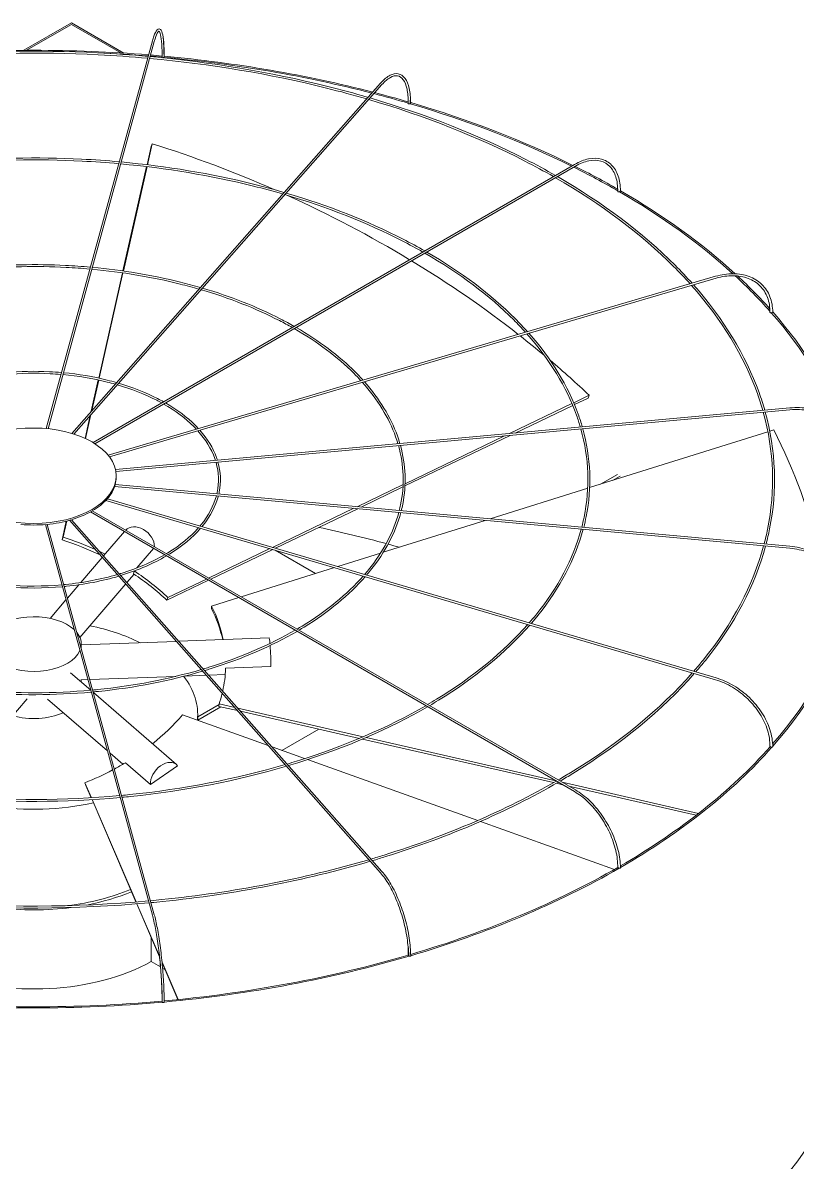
# Model space of a CAD drawing. Header units: millimetres. Extents: x -312439 to 477422, y -331570 to 212570.
# Drawn here: x 371560 to 372540, y 103041 to 104482 of the extents above; entities that cross this region are included whole.
import ezdxf

# ---------------------------------------------------------------- set-up
doc = ezdxf.new("R2010")
doc.units = ezdxf.units.MM

msp = doc.modelspace()

# ---------------------------------------------------------------- linework, layer by layer
at = {"color": 3, "linetype": 'Continuous', "lineweight": 0, "extrusion": (-1.11022e-16, 0.816497, 0.57735)}
for p, q in [((371561.644, 104446.88), (371621.947, 104481.696)), ((371621.947, 104479.696), (371565.146, 104446.902)), ((371621.947, 104481.696), (371688.354, 104443.356)), ((371684.474, 104443.596), (371621.947, 104479.696)), ((371590.084, 103968.582), (371724.552, 104458.75)), ((371592.559, 103968.344), (371726.914, 104458.102)), ((372013.073, 104405.161), (371622.395, 103962.48)), ((371624.96, 103961.683), (372014.909, 104403.541)), ((371717.668, 104302.252), (371722.897, 104325.336)), ((371724.227, 104328.768), (371718.206, 104302.187)), ((371722.897, 104325.336), (371724.227, 104328.768)), ((372258.586, 104302.555), (371649.394, 103950.838)), ((371651.759, 103949.375), (372259.81, 104300.434)), ((371687.238, 104167.907), (371717.124, 104299.85)), ((371717.662, 104299.786), (371687.774, 104167.83)), ((371656.545, 104032.4), (371686.695, 104165.51)), ((371687.231, 104165.434), (371657.072, 104032.286)), ((371668.436, 103935.005), (372437.006, 104161.099)), ((371670.071, 103932.933), (372437.697, 104158.749)), ((371647.03, 103990.394), (371656.004, 104030.011)), ((371656.531, 104029.897), (371647.774, 103991.237)), ((372176.354, 103962.297), (372255.318, 104000.194)), ((372256.294, 103997.869), (372183.545, 103962.954)), ((372257.528, 104001.255), (372277.135, 104010.665)), ((372275.804, 104007.233), (372258.505, 103998.931)), ((372275.804, 104007.233), (372277.135, 104010.665)), ((371639.274, 103956.151), (371645.902, 103985.414)), ((371646.646, 103986.257), (371639.775, 103955.919)), ((371677.812, 103916.708), (372530.9, 103994.718)), ((371678.269, 103914.291), (372531.123, 103992.278)), ((372177.213, 103959.916), (372044.055, 103896.008)), ((372044.173, 103898.858), (372170.023, 103959.258)), ((372503.241, 103964.545), (372277.714, 103893.894)), ((372510.684, 103966.877), (372505.592, 103965.282)), ((371677.466, 103897.788), (372531.123, 103819.727)), ((371678.679, 103906.955), (371678.679, 103908.955)), ((371983.614, 103869.793), (372041.678, 103897.661)), ((372312.745, 103910.509), (372291.386, 103898.177)), ((372306.533, 103902.922), (372316.209, 103908.509)), ((371676.743, 103895.395), (372530.9, 103817.288)), ((372041.535, 103894.799), (371988.502, 103869.346)), ((372275.227, 103893.115), (372151.713, 103854.422)), ((372437.006, 103650.907), (371665.678, 103877.812)), ((371667.516, 103879.824), (372437.697, 103653.257)), ((371876.45, 103818.361), (371979.309, 103867.727)), ((371622.253, 103853.388), (372014.909, 103408.465)), ((371645.996, 103863.129), (372258.586, 103509.451)), ((372259.81, 103511.572), (371648.473, 103864.528)), ((371984.197, 103867.28), (371880.058, 103817.3)), ((371589.037, 103847.239), (371724.552, 103353.255)), ((371591.516, 103847.462), (371726.914, 103353.903)), ((371610.201, 103827.795), (371615.584, 103851.563)), ((371616.171, 103851.71), (371611.531, 103831.227)), ((371619.65, 103852.636), (372013.073, 103406.844)), ((372145.635, 103852.518), (372016.653, 103812.111)), ((371610.201, 103827.795), (371611.531, 103831.227)), ((371689.092, 103838.248), (371662.746, 103807.506)), ((371725.885, 103817.005), (371704.76, 103792.357)), ((371795.624, 103779.57), (371873.151, 103816.778)), ((371876.76, 103815.717), (371798.266, 103778.045)), ((371931.012, 103785.283), (371879.899, 103814.793)), ((372013.048, 103810.982), (371959.044, 103794.064)), ((371661.136, 103805.628), (371633.932, 103773.886)), ((371701.226, 103784.46), (371692.288, 103774.031)), ((371954.84, 103792.747), (371836.832, 103755.779)), ((371631.5, 103771.049), (371617.091, 103754.236)), ((371690.678, 103772.153), (371632.711, 103704.517)), ((371795.591, 103776.761), (371742.878, 103751.462)), ((371744.209, 103754.894), (371792.949, 103778.286)), ((371742.878, 103751.462), (371744.209, 103754.894)), ((371833.656, 103754.784), (371799.313, 103744.025)), ((371615.167, 103751.991), (371595.11, 103728.589)), ((371799.218, 103741.068), (371799.313, 103744.025)), ((371754.789, 103699.509), (371634.515, 103695.051)), ((371634.515, 103696.095), (371634.515, 103690.72)), ((371872.154, 103703.859), (371757.952, 103699.626)), ((371817.156, 103665.432), (371874.385, 103667.553)), ((371646.418, 103637.743), (371620.875, 103659.878)), ((371753.969, 103655.233), (371645.355, 103651.207)), ((371792.6, 103656.665), (371765.873, 103655.674)), ((371816.679, 103657.557), (371795.763, 103656.782)), ((371642.84, 103651.114), (371633.834, 103650.78)), ((371634.515, 103650.805), (371634.515, 103648.058)), ((371501.333, 103551.225), (371566.175, 103626.882)), ((371667.592, 103560.886), (371591.919, 103626.463)), ((371754.862, 103543.768), (371649.869, 103634.753)), ((371808.772, 103619.54), (371781.793, 103603.964)), ((371781.793, 103599.964), (371810.998, 103616.825)), ((371808.701, 103617.348), (371808.796, 103620.305)), ((371831.981, 103612.042), (371808.701, 103617.348)), ((371808.796, 103620.305), (371828.69, 103615.77)), ((371832.78, 103614.838), (371990.948, 103578.783)), ((371986.37, 103576.848), (371836.07, 103611.11)), ((371871.108, 103567.707), (371762.402, 103606.533)), ((371781.793, 103599.607), (371781.793, 103606.857)), ((371935.174, 103588.518), (371888.418, 103561.524)), ((371917.13, 103551.269), (371875.878, 103566.003)), ((372232.03, 103520.849), (371990.463, 103575.915)), ((371995.007, 103577.858), (372234.763, 103523.204)), ((371686.98, 103544.086), (371670.924, 103557.999)), ((371690.255, 103546.041), (371722.051, 103518.487)), ((371722.051, 103518.487), (371756.246, 103542.307)), ((372136.139, 103473.045), (371920.904, 103549.921)), ((371639.207, 103520.717), (371647.328, 103501.802)), ((371640.443, 103517.38), (371639.207, 103520.717)), ((371647.136, 103501.79), (371640.443, 103517.38)), ((372243.288, 103518.283), (372235.554, 103520.046)), ((372242.858, 103521.359), (372415.576, 103481.987)), ((372412.609, 103479.685), (372251.383, 103516.438)), ((371703.741, 103369.934), (371648.162, 103499.398)), ((371648.354, 103499.41), (371703.931, 103369.95)), ((372309.196, 103411.234), (372139.51, 103471.841)), ((371733.436, 103300.761), (371704.76, 103367.559)), ((371704.951, 103367.575), (371733.369, 103301.377)), ((371722.835, 103325.455), (371722.835, 103294.78)), ((371734.691, 103287.935), (371722.835, 103294.78)), ((371736.687, 103293.65), (371756.9, 103246.565)), ((371756.711, 103246.546), (371736.744, 103293.056)), ((371740.344, 103284.671), (371737.353, 103286.398))]:
    msp.add_line(p, q, dxfattribs=at)
at = {"color": 3, "linetype": 'Continuous', "lineweight": 0}
for centre, major_axis, ratio, start_param, end_param in [((371574.62, 103841.42), (-1048.768, 0), 0.57735027, 4.57359934, 4.85199434), ((371574.62, 103841.42), (-1046.319, 0), 0.57735027, 4.57364216, 4.63432464), ((371574.62, 103841.42), (-1046.319, 0), 0.57735027, 4.55682048, 4.57124415), ((371574.62, 103841.42), (-1048.768, 0), 0.57735027, 4.55718579, 4.57120693), ((371737.963, 104438.174), (1.225, -0.004), 0.56474576, 3.14159265, 4.55699194), ((371737.963, 104438.174), (1.225, -0.004), 0.56474576, 4.55699194, 6.12778827), ((371574.62, 103841.42), (-1046.319, 0), 0.57735027, 4.2914666, 4.55448885), ((371738.154, 104438.873), (1.225, 0), 0.57735027, 5.71748689, 6.28318531), ((371574.62, 103841.42), (-1048.768, 0), 0.57735027, 4.29134899, 4.55463788), ((371574.62, 103841.42), (-1046.319, 0), 0.57735027, 4.24262693, 4.28868124), ((371574.62, 103841.42), (-1048.768, 0), 0.57735027, 4.24381435, 4.28857014), ((372049.483, 104379.735), (1.225, -0.01), 0.56597275, 3.14159265, 4.24604342), ((372049.483, 104379.735), (1.225, -0.01), 0.56597275, 4.24604342, 5.81683974), ((371574.62, 103841.42), (-1046.319, 0), 0.57735027, 4.00461262, 4.24016109), ((372050.039, 104380.365), (1.225, 0), 0.57735027, 5.29033196, 6.28318531), ((371574.62, 103841.42), (-1048.768, 0), 0.57735027, 4.00443097, 4.24060103), ((371575.95, 103674.14), (-942.562, 365.4), 0.65992862, 4.64663537, 4.80984928), ((371574.62, 103841.42), (-1048.768, 0), 0.57735027, 3.93098858, 4.00111844), ((371574.62, 103841.42), (-1046.319, 0), 0.57735027, 3.92863661, 4.00129229), ((371575.95, 103674.14), (-942.562, 365.4), 0.65992862, 4.45394149, 4.62923067), ((372314.479, 104268.578), (1.225, -0.016), 0.56830663, 3.14159265, 3.93464288), ((372314.479, 104268.578), (1.225, -0.016), 0.56830663, 3.93464288, 5.50543921), ((371574.62, 103841.42), (-1046.319, 0), 0.57735027, 3.70570419, 3.9258203), ((372315.345, 104269.078), (-1.225, 0), 0.57735027, 1.83263032, 3.14159265), ((371574.62, 103841.42), (-1048.768, 0), 0.57735027, 3.70411228, 3.92650775), ((371575.95, 103674.14), (-942.562, 365.4), 0.65992862, 4.28319099, 4.45112181), ((371574.62, 103841.42), (-1046.319, 0), 0.57735027, 3.61515195, 3.70067928), ((371574.62, 103841.42), (-1048.768, 0), 0.57735027, 3.61992048, 3.69877001), ((372507.009, 104115.583), (-1.225, 0.021), 0.57151893, 0, 0.48093441), ((372507.009, 104115.583), (-1.225, 0.021), 0.57151893, 0.48093441, 2.05173073), ((371574.62, 103841.42), (-1046.319, 0), 0.57735027, 3.3609423, 3.61148113), ((372508.1, 104115.904), (-1.225, 0), 0.57735027, 1.51847105, 3.14159265), ((371574.62, 103841.42), (-1048.768, 0), 0.57735027, 3.35086888, 3.61231471), ((371575.95, 103674.14), (-942.562, 365.4), 0.65992862, 4.23904287, 4.2800546), ((371575.95, 103674.14), (-942.562, 365.4), 0.65992862, 4.15803474, 4.22871948), ((371574.715, 103673.665), (1010.388, -32.497), 0.79709982, 0.20844184, 0.41264052), ((371574.187, 103906.955), (-104.492, 0), 0.57735027, 2.67392209, 2.98094469), ((371574.187, 103906.955), (-104.492, 0), 0.57735027, 2.98808135, 3.14159265), ((371574.187, 103906.955), (-104.492, 0), 0.57735027, 2.35976282, 2.66678542), ((371574.187, 103906.955), (-104.492, 0), 0.57735027, 2.04560356, 2.35262616), ((371574.187, 103906.955), (-104.492, 0), 0.57735027, 1.41728503, 1.72430763), ((371574.187, 103906.955), (-104.492, 0), 0.57735027, 1.73144429, 2.03846689), ((371707.209, 103825.414), (-16.786, 14.386), 0.73180825, 3.6699438, 6.25547108), ((371574.62, 103276.532), (1046.319, 0), 0.57735027, 1.13086203, 1.21917829), ((371574.62, 103670.708), (-226.18, 87.683), 0.65992862, 4.59602029, 4.80984928), ((371575.95, 103674.14), (226.18, -87.683), 0.65992862, 1.48816133, 1.66825663), ((371575.95, 103674.14), (226.18, -87.683), 0.65992862, 1.43137513, 1.46305029), ((371574.62, 103276.532), (1046.319, 0), 0.57735027, 1.11315293, 1.12829513), ((371574.62, 103670.708), (-226.18, 87.683), 0.65992862, 4.15803474, 4.39268064), ((371575.95, 103674.14), (226.18, -87.683), 0.65992862, 1.01644208, 1.25303729), ((371574.62, 103670.708), (242.456, -7.798), 0.79709982, 0.20115917, 0.41264052), ((371574.715, 103673.665), (242.456, -7.798), 0.79709982, 0.18583027, 0.41264052), ((371574.62, 103841.42), (-1046.319, 0), 0.57735027, 2.6752935, 2.98289949), ((371574.62, 103841.42), (-1048.768, 0), 0.57735027, 2.67086857, 2.98332964), ((371574.62, 103696.095), (-59.895, 0), 0.57735027, 3.69756416, 5.76575409), ((371574.62, 103696.095), (-59.895, 0), 0.57735027, 3.02719924, 3.57014533), ((371574.62, 103606.857), (-207.174, 0), 0.57735027, 4.00561733, 4.36390833), ((371872.973, 103681.766), (-0.819, 22.092), 0.05230802, 5.46284956, 6.28318531), ((371574.62, 103696.095), (-59.895, 0), 0.57735027, 0.78539816, 2.89978042), ((371872.973, 103681.766), (-0.819, 22.092), 0.05230802, 4.01155215, 5.31083021), ((371574.62, 103606.857), (-207.174, 0), 0.57735027, 3.08204121, 3.55783774), ((371574.715, 103673.665), (242.456, -7.798), 0.79709982, 6.13145768, 6.28093219), ((371574.715, 103673.665), (242.456, -7.798), 0.79709982, 6.04401129, 6.11604234), ((371574.62, 103636.473), (-59.895, 0), 0.57735027, 1.1079301, 2.23846982), ((371573.384, 103674.045), (-227.492, -84.221), 0.6873805, 2.02158825, 2.2576377), ((371574.62, 103841.42), (-1046.319, 0), 0.57735027, 2.35898226, 2.6687056), ((371574.62, 103841.42), (-1048.768, 0), 0.57735027, 2.35667794, 2.66891462), ((372507.009, 103566.757), (-1.225, 0.021), 0.58304212, 0, 1.10944839), ((372508.1, 103566.436), (-1.225, 0), 0.57735027, 0.57599326, 3.14159265), ((371573.384, 103674.045), (-227.492, -84.221), 0.6873805, 1.60582316, 1.76537716), ((371573.384, 103674.045), (-227.492, -84.221), 0.6873805, 1.7758456, 1.84274406), ((371740.383, 103527.06), (14.478, 16.707), 0.67950023, 6.14949631, 8.84418497), ((371574.62, 103606.857), (-207.174, 0), 0.57735027, 1.30817895, 1.9425337), ((371574.62, 103841.42), (-1046.319, 0), 0.57735027, 2.04376734, 2.35460013), ((371574.62, 103841.42), (-1048.768, 0), 0.57735027, 2.04258502, 2.35459852), ((372314.479, 103413.762), (-1.225, 0.017), 0.58625442, 0, 0.79329185), ((372315.345, 103413.262), (-1.225, 0), 0.57735027, 0.26183399, 3.14159265), ((371574.62, 103482.352), (-207.174, 0), 0.57735027, 1.77816663, 2.202298), ((371574.62, 103482.352), (-212.072, 0), 0.57735027, 1.89063678, 2.19285982), ((371574.62, 103482.352), (-212.072, 0), 0.57735027, 1.3476903, 1.79509044), ((371574.62, 103382.352), (-212.072, 0), 0.57735027, 0.98594125, 2.34464399), ((371574.62, 103841.42), (-1046.319, 0), 0.57735027, 1.72891751, 2.04055715), ((371574.62, 103841.42), (-1048.768, 0), 0.57735027, 1.72854634, 2.04038352), ((372049.483, 103302.605), (-1.225, 0.011), 0.58858829, 0, 0.47632773), ((372050.039, 103301.975), (-1.225, 0), 0.57735027, 0, 3.14159265), ((371574.62, 103278.532), (-1048.768, 0), 0.57735027, 0, 3.14159265), ((371574.62, 103841.42), (-1048.768, 0), 0.57735027, 1.41453598, 1.72626058), ((371574.62, 103841.42), (-1046.319, 0), 0.57735027, 1.41438895, 1.72636573), ((371737.963, 103244.166), (-1.225, 0.004), 0.58981528, 0, 0.15883691), ((371738.154, 103243.467), (-1.225, 0), 0.57735027, 0, 3.14159265)]:
    msp.add_ellipse(centre, major_axis=major_axis, ratio=ratio, start_param=start_param, end_param=end_param, dxfattribs=at)
msp.add_ellipse((371574.187, 103908.955), major_axis=(-104.492, 0), ratio=0.57735027, dxfattribs=at)
for points, knots in [([(371739.379, 104438.873), (371739.379, 104445.686), (371739.173, 104451.752), (371738.362, 104461.826), (371737.764, 104465.822), (371736.157, 104471.509), (371735.255, 104473.57), (371732.115, 104474.032), (371731.121, 104473.441), (371728.917, 104471.1), (371727.687, 104468.482), (371725.769, 104462.956), (371725.16, 104460.966), (371724.552, 104458.75)], [4.71238898, 4.71238898, 4.71238898, 4.71238898, 5.02654825, 5.02654825, 5.34070751, 5.34070751, 5.65486678, 5.65486678, 5.82360284, 5.82360284, 6.1377621, 6.1377621, 6.28318531, 6.28318531, 6.28318531, 6.28318531]), ([(371726.914, 104458.102), (371728.187, 104462.742), (371729.464, 104466.308), (371731.688, 104470.631), (371732.685, 104471.23), (371732.791, 104471.23), (371733.61, 104470.635), (371735.019, 104465.977), (371735.597, 104462.577), (371736.439, 104453.604), (371736.687, 104447.885), (371736.739, 104440.333), (371736.741, 104439.265), (371736.738, 104438.178)], [0, 0, 0, 0, 0.31526689, 0.31526689, 0.60947257, 0.60947257, 0.92674061, 0.92674061, 1.22083726, 1.22083726, 1.53563039, 1.53563039, 1.5863402, 1.5863402, 1.5863402, 1.5863402]), ([(371737.852, 104463.413), (371737.888, 104463.17), (371737.924, 104462.923), (371738.531, 104458.576), (371738.909, 104453.363), (371739.161, 104444.415), (371739.197, 104441.373), (371739.187, 104438.173)], [7.384497053, 7.384497053, 7.384497053, 7.384497053, 7.403952931, 7.403952931, 7.721220971, 7.721220971, 7.869487909, 7.869487909, 7.869487909, 7.869487909]), ([(371719.197, 104439.232), (371697.952, 104441.153), (371676.593, 104442.652), (371579.892, 104447.496), (371503.826, 104445.984), (371429.176, 104439.232)], [3.771589677, 3.771589677, 3.771589677, 3.771589677, 3.840445898, 3.840445898, 4.082391957, 4.082391957, 4.082391957, 4.082391957]), ([(371718.539, 104436.832), (371697.747, 104438.706), (371676.845, 104440.176), (371580.594, 104445.048), (371504.505, 104443.565), (371429.834, 104436.832)], [3.7720633, 3.7720633, 3.7720633, 3.7720633, 3.839550132, 3.839550132, 4.081918334, 4.081918334, 4.081918334, 4.081918334]), ([(371995.621, 104385.387), (371978.893, 104390.261), (371961.911, 104394.844), (371873.236, 104416.929), (371797.897, 104429.552), (371721.017, 104436.606)], [3.459637643, 3.459637643, 3.459637643, 3.459637643, 3.519736913, 3.519736913, 3.769381517, 3.769381517, 3.769381517, 3.769381517]), ([(371997.412, 104387.416), (371980.15, 104392.462), (371962.617, 104397.199), (371873.52, 104419.357), (371798.362, 104431.948), (371721.675, 104439.005)], [3.458315721, 3.458315721, 3.458315721, 3.458315721, 3.520259366, 3.520259366, 3.768912043, 3.768912043, 3.768912043, 3.768912043]), ([(372051.264, 104380.365), (372051.264, 104387.226), (372050.662, 104393.421), (372048.277, 104403.923), (372046.498, 104408.234), (372041.776, 104414.573), (372038.78, 104416.596), (372032.22, 104417.735), (372028.782, 104417.042), (372021.53, 104413.361), (372017.673, 104410.217), (372013.576, 104405.727), (372013.324, 104405.447), (372013.073, 104405.161)], [4.71238898, 4.71238898, 4.71238898, 4.71238898, 5.02654825, 5.02654825, 5.34070751, 5.34070751, 5.65486678, 5.65486678, 5.94845155, 5.94845155, 6.26261081, 6.26261081, 6.28318531, 6.28318531, 6.28318531, 6.28318531]), ([(372014.909, 104403.541), (372018.565, 104407.683), (372022.197, 104410.746), (372028.929, 104414.433), (372031.991, 104415.059), (372037.356, 104414.119), (372039.744, 104412.543), (372043.852, 104406.949), (372045.518, 104402.93), (372047.726, 104392.919), (372048.286, 104386.957), (372048.261, 104380.13), (372048.26, 104379.938), (372048.259, 104379.746)], [6.28318531, 6.28318531, 6.28318531, 6.28318531, 6.59783007, 6.59783007, 6.91209691, 6.91209691, 7.22936495, 7.22936495, 7.54663299, 7.54663299, 7.86046851, 7.86046851, 7.86952551, 7.86952551, 7.86952551, 7.86952551]), ([(372234.448, 104288.619), (372222.269, 104295.601), (372209.758, 104302.39), (372137.359, 104339.569), (372071.005, 104365.741), (372000.007, 104386.655)], [3.145113132, 3.145113132, 3.145113132, 3.145113132, 3.200037836, 3.200037836, 3.455209352, 3.455209352, 3.455209352, 3.455209352]), ([(372231.993, 104287.202), (372220.255, 104293.906), (372208.209, 104300.431), (372136.127, 104337.453), (372069.517, 104363.693), (371998.218, 104384.628)], [3.146975566, 3.146975566, 3.146975566, 3.146975566, 3.199958928, 3.199958928, 3.456525414, 3.456525414, 3.456525414, 3.456525414]), ([(372050.671, 104383.783), (372050.694, 104382.966), (372050.707, 104382.139), (372050.714, 104380.782), (372050.713, 104380.259), (372050.708, 104379.732)], [7.8059806913, 7.8059806913, 7.8059806913, 7.8059806913, 7.8451401512, 7.8451401512, 7.8694167814, 7.8694167814, 7.8694167814, 7.8694167814]), ([(371682.63, 104305.936), (371666.782, 104307.364), (371650.848, 104308.479), (371578.534, 104312.096), (371521.613, 104310.971), (371465.743, 104305.936)], [3.772165081, 3.772165081, 3.772165081, 3.772165081, 3.840593344, 3.840593344, 4.081816553, 4.081816553, 4.081816553, 4.081816553]), ([(371681.972, 104303.536), (371666.576, 104304.918), (371651.101, 104306.003), (371579.235, 104309.647), (371522.291, 104308.551), (371466.401, 104303.536)], [3.772797592, 3.772797592, 3.772797592, 3.772797592, 3.839399606, 3.839399606, 4.081184042, 4.081184042, 4.081184042, 4.081184042]), ([(371889.503, 104265.143), (371877.245, 104268.702), (371864.806, 104272.054), (371798.61, 104288.544), (371742.108, 104298.015), (371684.45, 104303.311)], [3.460983159, 3.460983159, 3.460983159, 3.460983159, 3.519648571, 3.519648571, 3.769222865, 3.769222865, 3.769222865, 3.769222865]), ([(371891.294, 104267.172), (371878.502, 104270.903), (371865.512, 104274.408), (371798.893, 104290.972), (371742.574, 104300.411), (371685.108, 104305.71)], [3.459218713, 3.459218713, 3.459218713, 3.459218713, 3.520344822, 3.520344822, 3.768597722, 3.768597722, 3.768597722, 3.768597722]), ([(372316.569, 104269.078), (372316.569, 104275.978), (372315.625, 104282.359), (372311.891, 104293.473), (372309.098, 104298.207), (372301.904, 104305.487), (372297.51, 104308.031), (372287.64, 104310.637), (372282.174, 104310.705), (372270.716, 104308.429), (372264.72, 104306.077), (372258.691, 104302.616), (372258.638, 104302.585), (372258.586, 104302.555)], [3.14159265, 3.14159265, 3.14159265, 3.14159265, 3.45575192, 3.45575192, 3.76991118, 3.76991118, 4.08269654, 4.08269654, 4.39544819, 4.39544819, 4.70960746, 4.70960746, 4.71238898, 4.71238898, 4.71238898, 4.71238898]), ([(372259.81, 104300.434), (372265.56, 104303.753), (372271.285, 104305.995), (372282.083, 104308.135), (372287.149, 104308.035), (372296.152, 104305.581), (372300.098, 104303.232), (372306.589, 104296.459), (372309.131, 104292.025), (372312.511, 104281.437), (372313.343, 104275.287), (372313.254, 104268.594)], [1.57079633, 1.57079633, 1.57079633, 1.57079633, 1.88806437, 1.88806437, 2.20533241, 2.20533241, 2.52260045, 2.52260045, 2.83986849, 2.83986849, 3.15713653, 3.15713653, 3.15713653, 3.15713653]), ([(372404.739, 104151.607), (372398.106, 104159.007), (372391.175, 104166.319), (372342.955, 104214.508), (372292.546, 104252.364), (372234.451, 104285.793)], [2.833719703, 2.833719703, 2.833719703, 2.833719703, 2.880073873, 2.880073873, 3.143270218, 3.143270218, 3.143270218, 3.143270218]), ([(372407.34, 104152.372), (372400.463, 104160.08), (372393.265, 104167.691), (372344.858, 104216.083), (372294.673, 104253.841), (372236.902, 104287.207)], [2.831913395, 2.831913395, 2.831913395, 2.831913395, 2.879924499, 2.879924499, 3.141418031, 3.141418031, 3.141418031, 3.141418031]), ([(372066.718, 104191.78), (372058.212, 104196.62), (372049.491, 104201.336), (371995.697, 104228.965), (371945.663, 104248.67), (371892.1, 104264.384)], [3.148849473, 3.148849473, 3.148849473, 3.148849473, 3.199944541, 3.199944541, 3.456834427, 3.456834427, 3.456834427, 3.456834427]), ([(372069.175, 104193.199), (372060.226, 104198.316), (372051.04, 104203.294), (371996.93, 104231.08), (371947.15, 104250.718), (371893.889, 104266.412)], [3.146361804, 3.146361804, 3.146361804, 3.146361804, 3.200049713, 3.200049713, 3.455080387, 3.455080387, 3.455080387, 3.455080387]), ([(372196.496, 104090.347), (372191.736, 104095.63), (372186.773, 104100.852), (372150.795, 104136.805), (372112.883, 104165.257), (372069.179, 104190.373)], [2.83591825, 2.83591825, 2.83591825, 2.83591825, 2.880098074, 2.880098074, 3.143909361, 3.143909361, 3.143909361, 3.143909361]), ([(372199.101, 104091.113), (372194.094, 104096.703), (372188.863, 104102.224), (372152.698, 104138.38), (372115.011, 104166.734), (372071.63, 104191.788)], [2.833499431, 2.833499431, 2.833499431, 2.833499431, 2.879899034, 2.879899034, 3.141439875, 3.141439875, 3.141439875, 3.141439875]), ([(371646.076, 104172.686), (371635.619, 104173.621), (371625.109, 104174.352), (371577.172, 104176.741), (371539.391, 104176.003), (371502.298, 104172.686)], [3.773286698, 3.773286698, 3.773286698, 3.773286698, 3.840886477, 3.840886477, 4.080694936, 4.080694936, 4.080694936, 4.080694936]), ([(371645.417, 104170.285), (371635.414, 104171.174), (371625.361, 104171.876), (371577.873, 104174.292), (371540.069, 104173.584), (371502.956, 104170.285)], [3.774238416, 3.774238416, 3.774238416, 3.774238416, 3.839097695, 3.839097695, 4.079743218, 4.079743218, 4.079743218, 4.079743218]), ([(371785.208, 104146.965), (371776.875, 104149.384), (371768.418, 104151.661), (371724.271, 104162.632), (371686.794, 104168.919), (371648.554, 104172.46)], [3.46094335, 3.46094335, 3.46094335, 3.46094335, 3.520514255, 3.520514255, 3.7679441, 3.7679441, 3.7679441, 3.7679441]), ([(371783.415, 104144.933), (371775.618, 104147.183), (371767.712, 104149.306), (371723.987, 104160.204), (371686.328, 104166.523), (371647.896, 104170.061)], [3.463595352, 3.463595352, 3.463595352, 3.463595352, 3.51947091, 3.51947091, 3.768879274, 3.768879274, 3.768879274, 3.768879274]), ([(372509.325, 104115.904), (372509.325, 104122.833), (372508.127, 104129.432), (372503.426, 104141.309), (372499.921, 104146.583), (372490.959, 104155.251), (372485.505, 104158.641), (372473.221, 104163.206), (372466.394, 104164.381), (372452.042, 104164.433), (372444.518, 104163.309), (372437.006, 104161.099)], [4.71238898, 4.71238898, 4.71238898, 4.71238898, 5.02654825, 5.02654825, 5.34070751, 5.34070751, 5.65486678, 5.65486678, 5.96902604, 5.96902604, 6.28318531, 6.28318531, 6.28318531, 6.28318531]), ([(372437.697, 104158.749), (372444.96, 104160.885), (372452.208, 104161.953), (372465.945, 104161.86), (372472.43, 104160.701), (372483.998, 104156.301), (372489.081, 104153.063), (372497.378, 104144.831), (372500.594, 104139.836), (372504.855, 104128.545), (372505.897, 104122.248), (372505.784, 104115.603)], [6.28318531, 6.28318531, 6.28318531, 6.28318531, 6.60045335, 6.60045335, 6.91772139, 6.91772139, 7.23498943, 7.23498943, 7.55225747, 7.55225747, 7.86952551, 7.86952551, 7.86952551, 7.86952551]), ([(371901.48, 104096.38), (371896.195, 104099.365), (371890.787, 104102.278), (371855.278, 104120.518), (371821.828, 104133.684), (371786.015, 104144.177)], [3.152476318, 3.152476318, 3.152476318, 3.152476318, 3.199914714, 3.199914714, 3.457374967, 3.457374967, 3.457374967, 3.457374967]), ([(371903.94, 104097.8), (371898.211, 104101.061), (371892.337, 104104.237), (371856.51, 104122.634), (371823.315, 104135.732), (371787.804, 104146.205)], [3.148732281, 3.148732281, 3.148732281, 3.148732281, 3.200072384, 3.200072384, 3.454746323, 3.454746323, 3.454746323, 3.454746323]), ([(372496.733, 103991.593), (372494.711, 103998.675), (372492.444, 104005.733), (372472.979, 104060.232), (372444.853, 104106.395), (372406.542, 104149.584)], [2.519571261, 2.519571261, 2.519571261, 2.519571261, 2.559550642, 2.559550642, 2.829500903, 2.829500903, 2.829500903, 2.829500903]), ([(372499.216, 103991.82), (372497.102, 103999.262), (372494.719, 104006.678), (372475.094, 104061.379), (372447.112, 104107.348), (372409.137, 104150.347)], [2.518738954, 2.518738954, 2.518738954, 2.518738954, 2.560443172, 2.560443172, 2.827714195, 2.827714195, 2.827714195, 2.827714195]), ([(371988.281, 104029.095), (371985.387, 104032.274), (371982.382, 104035.419), (371958.644, 104059.138), (371933.243, 104078.179), (371903.947, 104094.976)], [2.840166791, 2.840166791, 2.840166791, 2.840166791, 2.880145835, 2.880145835, 3.145067211, 3.145067211, 3.145067211, 3.145067211]), ([(371990.891, 104029.863), (371987.747, 104033.347), (371984.473, 104036.791), (371960.547, 104060.713), (371935.371, 104079.656), (371906.398, 104096.391)], [2.836508955, 2.836508955, 2.836508955, 2.836508955, 2.879847671, 2.879847671, 3.141363941, 3.141363941, 3.141363941, 3.141363941]), ([(372265.918, 103970.487), (372264.473, 103975.478), (372262.866, 103980.454), (372248.354, 104021.115), (372227.176, 104055.842), (372198.305, 104088.326)], [2.521788299, 2.521788299, 2.521788299, 2.521788299, 2.55939978, 2.55939978, 2.830291828, 2.830291828, 2.830291828, 2.830291828]), ([(372268.402, 103970.714), (372266.864, 103976.065), (372265.14, 103981.399), (372250.469, 104022.263), (372229.435, 104056.795), (372200.901, 104089.09)], [2.520659116, 2.520659116, 2.520659116, 2.520659116, 2.560589234, 2.560589234, 2.827907762, 2.827907762, 2.827907762, 2.827907762]), ([(371609.521, 104039.434), (371604.458, 104039.877), (371599.37, 104040.224), (371575.811, 104041.386), (371557.169, 104041.036), (371538.852, 104039.434)], [3.776630452, 3.776630452, 3.776630452, 3.776630452, 3.841752063, 3.841752063, 4.077351182, 4.077351182, 4.077351182, 4.077351182]), ([(371608.862, 104037.032), (371604.253, 104037.43), (371599.623, 104037.749), (371576.513, 104038.937), (371557.848, 104038.615), (371539.511, 104037.032)], [3.778551419, 3.778551419, 3.778551419, 3.778551419, 3.838185012, 3.838185012, 4.075430215, 4.075430215, 4.075430215, 4.075430215]), ([(371677.323, 104024.719), (371673.991, 104025.662), (371670.62, 104026.559), (371649.366, 104031.864), (371630.548, 104035.031), (371611.341, 104036.81)], [3.471418325, 3.471418325, 3.471418325, 3.471418325, 3.518930063, 3.518930063, 3.767850767, 3.767850767, 3.767850767, 3.767850767]), ([(371679.119, 104026.755), (371675.249, 104027.864), (371671.325, 104028.913), (371649.649, 104034.292), (371631.014, 104037.426), (371611.999, 104039.209)], [3.466082688, 3.466082688, 3.466082688, 3.466082688, 3.521010964, 3.521010964, 3.765995554, 3.765995554, 3.765995554, 3.765995554]), ([(372035.109, 103949.381), (372034.243, 103952.297), (372033.293, 103955.206), (372023.734, 103982.031), (372009.515, 104005.309), (371990.099, 104027.077)], [2.526062853, 2.526062853, 2.526062853, 2.526062853, 2.559096419, 2.559096419, 2.831723129, 2.831723129, 2.831723129, 2.831723129]), ([(372037.596, 103949.608), (372036.633, 103952.885), (372035.566, 103956.15), (372025.848, 103983.179), (372011.774, 104006.262), (371992.697, 104027.841)], [2.5243135, 2.5243135, 2.5243135, 2.5243135, 2.560878912, 2.560878912, 2.828143092, 2.828143092, 2.828143092, 2.828143092]), ([(371736.228, 104000.972), (371734.175, 104002.107), (371732.085, 104003.221), (371714.859, 104012.071), (371697.994, 104018.699), (371679.929, 104023.97)], [3.163350536, 3.163350536, 3.163350536, 3.163350536, 3.199816759, 3.199816759, 3.458993739, 3.458993739, 3.458993739, 3.458993739]), ([(371738.7, 104002.399), (371736.194, 104003.805), (371733.634, 104005.179), (371716.092, 104014.186), (371699.481, 104020.747), (371681.719, 104025.998)], [3.15578841, 3.15578841, 3.15578841, 3.15578841, 3.200131949, 3.200131949, 3.453750875, 3.453750875, 3.453750875, 3.453750875]), ([(371780.043, 103967.837), (371779.03, 103968.915), (371777.992, 103969.986), (371766.494, 103981.471), (371753.604, 103991.099), (371738.713, 103999.578)], [2.852936139, 2.852936139, 2.852936139, 2.852936139, 2.880283876, 2.880283876, 3.148538696, 3.148538696, 3.148538696, 3.148538696]), ([(371782.669, 103968.61), (371781.396, 103969.99), (371780.083, 103971.358), (371768.397, 103983.047), (371755.732, 103992.577), (371741.166, 104000.994)], [2.84544614, 2.84544614, 2.84544614, 2.84544614, 2.879690294, 2.879690294, 3.141137935, 3.141137935, 3.141137935, 3.141137935]), ([(372498.46, 103822.714), (372500.066, 103828.785), (372501.492, 103834.871), (372512.793, 103890.209), (372510.996, 103940.233), (372497.408, 103989.195)], [2.204619764, 2.204619764, 2.204619764, 2.204619764, 2.238829514, 2.238829514, 2.515060108, 2.515060108, 2.515060108, 2.515060108]), ([(372500.933, 103822.488), (372502.618, 103828.888), (372504.104, 103835.305), (372515.21, 103890.799), (372513.351, 103940.654), (372499.887, 103989.422)], [2.205366155, 2.205366155, 2.205366155, 2.205366155, 2.241163262, 2.241163262, 2.514260549, 2.514260549, 2.514260549, 2.514260549]), ([(372610.663, 103935.837), (372610.663, 103942.781), (372609.331, 103949.611), (372604.136, 103962.354), (372600.274, 103968.264), (372590.417, 103978.578), (372584.424, 103982.981), (372570.906, 103989.864), (372563.383, 103992.343), (372547.538, 103995.151), (372539.218, 103995.478), (372530.9, 103994.718)], [4.71238898, 4.71238898, 4.71238898, 4.71238898, 5.02654825, 5.02654825, 5.34070751, 5.34070751, 5.65486678, 5.65486678, 5.96902604, 5.96902604, 6.28318531, 6.28318531, 6.28318531, 6.28318531]), ([(372531.123, 103992.278), (372539.185, 103993.016), (372547.241, 103992.686), (372562.534, 103989.933), (372569.767, 103987.511), (372582.691, 103980.829), (372588.378, 103976.571), (372597.652, 103966.656), (372601.239, 103961.002), (372605.977, 103948.851), (372607.128, 103942.355), (372607.004, 103935.749)], [6.28318531, 6.28318531, 6.28318531, 6.28318531, 6.60045335, 6.60045335, 6.91772139, 6.91772139, 7.23498943, 7.23498943, 7.55225747, 7.55225747, 7.86952551, 7.86952551, 7.86952551, 7.86952551]), ([(371804.275, 103928.273), (371804.005, 103929.116), (371803.721, 103929.957), (371799.115, 103942.946), (371791.854, 103954.775), (371781.891, 103965.828)], [2.538956365, 2.538956365, 2.538956365, 2.538956365, 2.558172992, 2.558172992, 2.836025224, 2.836025224, 2.836025224, 2.836025224]), ([(371806.772, 103928.501), (371806.396, 103929.703), (371805.992, 103930.901), (371801.228, 103944.095), (371794.113, 103955.729), (371784.492, 103966.593)], [2.535128932, 2.535128932, 2.535128932, 2.535128932, 2.561728893, 2.561728893, 2.828841782, 2.828841782, 2.828841782, 2.828841782]), ([(372267.671, 103843.818), (372268.777, 103848.057), (372269.767, 103852.307), (372278.231, 103893.612), (372276.868, 103931.251), (372266.599, 103968.089)], [2.206572109, 2.206572109, 2.206572109, 2.206572109, 2.238438586, 2.238438586, 2.515769314, 2.515769314, 2.515769314, 2.515769314]), ([(372270.143, 103843.592), (372271.328, 103848.161), (372272.378, 103852.741), (372280.648, 103894.203), (372279.224, 103931.672), (372269.078, 103968.316)], [2.20754654, 2.20754654, 2.20754654, 2.20754654, 2.241548585, 2.241548585, 2.514698228, 2.514698228, 2.514698228, 2.514698228]), ([(372036.865, 103864.924), (372037.481, 103867.346), (372038.04, 103869.774), (372043.666, 103897.047), (372042.743, 103922.284), (372035.802, 103946.985)], [2.210316481, 2.210316481, 2.210316481, 2.210316481, 2.237655596, 2.237655596, 2.51702204, 2.51702204, 2.51702204, 2.51702204]), ([(372039.334, 103864.698), (372040.028, 103867.45), (372040.648, 103870.209), (372046.082, 103897.638), (372045.097, 103922.705), (372038.282, 103947.211)], [2.211718384, 2.211718384, 2.211718384, 2.211718384, 2.242315601, 2.242315601, 2.515402874, 2.515402874, 2.515402874, 2.515402874]), ([(371806.039, 103886.031), (371806.181, 103886.636), (371806.316, 103887.241), (371809.102, 103900.482), (371808.617, 103913.317), (371805.002, 103925.879)], [2.221614787, 2.221614787, 2.221614787, 2.221614787, 2.235297735, 2.235297735, 2.520800805, 2.520800805, 2.520800805, 2.520800805]), ([(371808.502, 103885.806), (371808.717, 103886.741), (371808.916, 103887.677), (371811.516, 103901.073), (371810.97, 103913.739), (371807.485, 103926.106)], [2.224061215, 2.224061215, 2.224061215, 2.224061215, 2.244587809, 2.244587809, 2.517487833, 2.517487833, 2.517487833, 2.517487833]), ([(371784.714, 103845.348), (371785.123, 103845.833), (371785.527, 103846.32), (371795.468, 103858.485), (371802.051, 103870.927), (371805.437, 103883.627)], [1.903307061, 1.903307061, 1.903307061, 1.903307061, 1.915350543, 1.915350543, 2.203452943, 2.203452943, 2.203452943, 2.203452943]), ([(371787.276, 103844.594), (371787.776, 103845.197), (371788.268, 103845.802), (371798.085, 103858.11), (371804.566, 103870.604), (371807.911, 103883.4)], [1.909987851, 1.909987851, 1.909987851, 1.909987851, 1.924618049, 1.924618049, 2.206425781, 2.206425781, 2.206425781, 2.206425781]), ([(371992.935, 103784.094), (371994.569, 103785.988), (371996.163, 103787.892), (372016.445, 103812.86), (372029.445, 103837.424), (372036.234, 103862.522)], [1.894116328, 1.894116328, 1.894116328, 1.894116328, 1.917671716, 1.917671716, 2.201274894, 2.201274894, 2.201274894, 2.201274894]), ([(371995.513, 103783.336), (371997.234, 103785.348), (371998.911, 103787.372), (372019.065, 103812.486), (372031.964, 103837.101), (372038.71, 103862.295)], [1.897570624, 1.897570624, 1.897570624, 1.897570624, 1.922320382, 1.922320382, 2.202808492, 2.202808492, 2.202808492, 2.202808492]), ([(371742.222, 103810.402), (371742.824, 103810.759), (371743.423, 103811.119), (371759.597, 103820.945), (371772.758, 103831.71), (371782.959, 103843.31)], [1.585149833, 1.585149833, 1.585149833, 1.585149833, 1.596233634, 1.596233634, 1.886390456, 1.886390456, 1.886390456, 1.886390456]), ([(371744.65, 103809), (371745.273, 103809.376), (371745.893, 103809.754), (371762.117, 103819.759), (371775.313, 103830.709), (371785.546, 103842.55)], [1.592315094, 1.592315094, 1.592315094, 1.592315094, 1.603748231, 1.603748231, 1.893388943, 1.893388943, 1.893388943, 1.893388943]), ([(372201.145, 103722.844), (372204.013, 103726.143), (372206.802, 103729.464), (372237.423, 103767.237), (372256.84, 103803.921), (372267.031, 103841.417)], [1.891059564, 1.891059564, 1.891059564, 1.891059564, 1.918447026, 1.918447026, 2.200552897, 2.200552897, 2.200552897, 2.200552897]), ([(372203.728, 103722.084), (372206.682, 103725.502), (372209.552, 103728.944), (372240.044, 103766.863), (372259.359, 103803.599), (372269.507, 103841.19)], [1.893387733, 1.893387733, 1.893387733, 1.893387733, 1.921549455, 1.921549455, 2.201585872, 2.201585872, 2.201585872, 2.201585872]), ([(372409.321, 103661.604), (372413.436, 103666.32), (372417.432, 103671.07), (372458.39, 103721.647), (372484.22, 103770.435), (372497.815, 103820.313)], [1.889456602, 1.889456602, 1.889456602, 1.889456602, 1.918834976, 1.918834976, 2.200108517, 2.200108517, 2.200108517, 2.200108517]), ([(372411.906, 103660.843), (372416.107, 103665.678), (372420.183, 103670.549), (372461.012, 103721.273), (372486.74, 103770.113), (372500.292, 103820.087)], [1.891212574, 1.891212574, 1.891212574, 1.891212574, 1.921163042, 1.921163042, 2.200887841, 2.200887841, 2.200887841, 2.200887841]), ([(372530.9, 103817.288), (372538.962, 103816.551), (372547.025, 103814.747), (372562.347, 103809.187), (372569.603, 103805.431), (372582.576, 103796.351), (372588.291, 103791.028), (372597.614, 103779.357), (372601.22, 103773.012), (372605.977, 103759.941), (372607.128, 103753.219), (372607.004, 103746.637)], [0, 0, 0, 0, 0.31726804, 0.31726804, 0.63453608, 0.63453608, 0.95180412, 0.95180412, 1.26907216, 1.26907216, 1.5863402, 1.5863402, 1.5863402, 1.5863402]), ([(372610.663, 103746.503), (372610.663, 103753.448), (372609.332, 103760.503), (372604.157, 103774.143), (372600.314, 103780.725), (372590.505, 103792.782), (372584.541, 103798.257), (372571.072, 103807.578), (372563.57, 103811.423), (372547.753, 103817.118), (372539.441, 103818.967), (372531.123, 103819.727)], [4.71238898, 4.71238898, 4.71238898, 4.71238898, 5.02654825, 5.02654825, 5.34070751, 5.34070751, 5.65486678, 5.65486678, 5.96902604, 5.96902604, 6.28318531, 6.28318531, 6.28318531, 6.28318531]), ([(371682.774, 103784.812), (371683.464, 103785.021), (371684.152, 103785.231), (371705.032, 103791.686), (371723.613, 103799.647), (371739.79, 103808.978)], [1.267045676, 1.267045676, 1.267045676, 1.267045676, 1.27702015, 1.27702015, 1.570336557, 1.570336557, 1.570336557, 1.570336557]), ([(371684.555, 103782.793), (371685.305, 103783.022), (371686.052, 103783.254), (371707.176, 103789.878), (371725.922, 103798.017), (371742.235, 103807.566)], [1.272186296, 1.272186296, 1.272186296, 1.272186296, 1.282962347, 1.282962347, 1.577666055, 1.577666055, 1.577666055, 1.577666055]), ([(371612.429, 103771.23), (371613.08, 103771.292), (371613.73, 103771.356), (371637.242, 103773.718), (371659.502, 103777.989), (371680.186, 103784.043)], [0.949238609, 0.949238609, 0.949238609, 0.949238609, 0.957681574, 0.957681574, 1.254620941, 1.254620941, 1.254620941, 1.254620941]), ([(371613.086, 103768.833), (371613.958, 103768.917), (371614.829, 103769.004), (371638.731, 103771.471), (371661.147, 103775.841), (371681.974, 103782.016)], [0.951064936, 0.951064936, 0.951064936, 0.951064936, 0.962301991, 0.962301991, 1.259854639, 1.259854639, 1.259854639, 1.259854639]), ([(371701.513, 103788.509), (371701.497, 103788.355), (371701.478, 103788.202), (371701.297, 103786.9), (371701.015, 103785.823), (371700.638, 103784.85)], [25.28971129, 25.28971129, 25.28971129, 25.28971129, 25.51327082, 25.51327082, 27.21415767, 27.21415767, 27.21415767, 27.21415767]), ([(371907.462, 103715), (371909.666, 103716.29), (371911.846, 103717.594), (371944.812, 103737.696), (371970.885, 103759.043), (371991.164, 103782.062)], [1.577975631, 1.577975631, 1.577975631, 1.577975631, 1.598113062, 1.598113062, 1.885671956, 1.885671956, 1.885671956, 1.885671956]), ([(371909.901, 103713.592), (371912.122, 103714.903), (371914.32, 103716.226), (371947.334, 103736.51), (371973.443, 103758.042), (371993.754, 103781.3)], [1.581619842, 1.581619842, 1.581619842, 1.581619842, 1.601882376, 1.601882376, 1.889205457, 1.889205457, 1.889205457, 1.889205457]), ([(371537.763, 103768.601), (371538.64, 103768.522), (371539.517, 103768.446), (371563.646, 103766.43), (371587.398, 103766.507), (371610.61, 103768.601)], [0.630366287, 0.630366287, 0.630366287, 0.630366287, 0.641648359, 0.641648359, 0.94043004, 0.94043004, 0.94043004, 0.94043004]), ([(371538.422, 103771.002), (371538.891, 103770.96), (371539.361, 103770.919), (371563.038, 103768.894), (371586.766, 103768.936), (371609.951, 103771.002)], [0.632258371, 0.632258371, 0.632258371, 0.632258371, 0.638337859, 0.638337859, 0.938537956, 0.938537956, 0.938537956, 0.938537956]), ([(371788.862, 103664.602), (371791.171, 103665.29), (371793.47, 103665.989), (371835.888, 103679.15), (371872.829, 103695.003), (371905.021, 103713.581)], [1.261848076, 1.261848076, 1.261848076, 1.261848076, 1.278507505, 1.278507505, 1.570566343, 1.570566343, 1.570566343, 1.570566343]), ([(371790.647, 103662.579), (371793.014, 103663.289), (371795.371, 103664.011), (371838.033, 103677.342), (371875.139, 103693.372), (371907.469, 103712.168)], [1.264451017, 1.264451017, 1.264451017, 1.264451017, 1.281488092, 1.281488092, 1.574251683, 1.574251683, 1.574251683, 1.574251683]), ([(372072.697, 103619.602), (372076.506, 103621.822), (372080.271, 103624.068), (372130.027, 103654.447), (372169.013, 103686.377), (372199.368, 103720.814)], [1.575583148, 1.575583148, 1.575583148, 1.575583148, 1.598741205, 1.598741205, 1.885432931, 1.885432931, 1.885432931, 1.885432931]), ([(372075.139, 103618.192), (372078.965, 103620.433), (372082.746, 103622.7), (372132.55, 103653.261), (372171.572, 103685.376), (372201.959, 103720.051)], [1.578026357, 1.578026357, 1.578026357, 1.578026357, 1.601256762, 1.601256762, 1.887796271, 1.887796271, 1.887796271, 1.887796271]), ([(371648.984, 103637.979), (371650.982, 103638.165), (371652.979, 103638.36), (371700.589, 103643.175), (371745, 103651.726), (371786.271, 103663.836)], [0.945863763, 0.945863763, 0.945863763, 0.945863763, 0.95883914, 0.95883914, 1.255627672, 1.255627672, 1.255627672, 1.255627672]), ([(371649.642, 103635.58), (371651.861, 103635.789), (371654.078, 103636.006), (371702.078, 103640.928), (371746.646, 103649.578), (371788.06, 103661.809)], [0.946791669, 0.946791669, 0.946791669, 0.946791669, 0.961156725, 0.961156725, 1.25825401, 1.25825401, 1.25825401, 1.25825401]), ([(372237.891, 103524.227), (372243.321, 103527.384), (372248.683, 103530.58), (372315.227, 103571.234), (372367.113, 103613.734), (372407.54, 103659.575)], [1.574326589, 1.574326589, 1.574326589, 1.574326589, 1.599055591, 1.599055591, 1.885237716, 1.885237716, 1.885237716, 1.885237716]), ([(372240.335, 103522.816), (372245.781, 103525.994), (372251.159, 103529.211), (372317.749, 103570.048), (372369.672, 103612.733), (372410.132, 103658.812)], [1.576164321, 1.576164321, 1.576164321, 1.576164321, 1.600943265, 1.600943265, 1.88701346, 1.88701346, 1.88701346, 1.88701346]), ([(372509.325, 103566.436), (372509.325, 103573.365), (372508.128, 103580.624), (372503.479, 103595.104), (372500.027, 103602.324), (372491.21, 103616.039), (372485.846, 103622.531), (372473.723, 103634.168), (372466.967, 103639.311), (372452.709, 103647.751), (372445.209, 103651.047), (372437.697, 103653.257)], [4.71238898, 4.71238898, 4.71238898, 4.71238898, 5.02654825, 5.02654825, 5.34070751, 5.34070751, 5.65486678, 5.65486678, 5.96902604, 5.96902604, 6.28318531, 6.28318531, 6.28318531, 6.28318531]), ([(371501.867, 103637.751), (371503.236, 103637.627), (371504.605, 103637.507), (371552.494, 103633.435), (371600.05, 103633.557), (371646.506, 103637.751)], [0.630291706, 0.630291706, 0.630291706, 0.630291706, 0.639167998, 0.639167998, 0.940504621, 0.940504621, 0.940504621, 0.940504621]), ([(372437.006, 103650.907), (372444.268, 103648.77), (372451.542, 103645.565), (372465.375, 103637.334), (372471.932, 103632.308), (372483.663, 103620.944), (372488.836, 103614.607), (372497.278, 103601.265), (372500.545, 103594.262), (372504.855, 103580.304), (372505.897, 103573.352), (372505.784, 103566.778)], [0, 0, 0, 0, 0.31726804, 0.31726804, 0.63453608, 0.63453608, 0.95180412, 0.95180412, 1.26907216, 1.26907216, 1.5863402, 1.5863402, 1.5863402, 1.5863402]), ([(371501.209, 103635.351), (371502.984, 103635.19), (371504.761, 103635.034), (371553.102, 103630.971), (371600.682, 103631.129), (371647.164, 103635.351)], [0.629347255, 0.629347255, 0.629347255, 0.629347255, 0.640828535, 0.640828535, 0.941449071, 0.941449071, 0.941449071, 0.941449071]), ([(371894.948, 103544.394), (371898.878, 103545.56), (371902.789, 103546.748), (371966.744, 103566.614), (372022.044, 103590.359), (372070.253, 103618.184)], [1.260112578, 1.260112578, 1.260112578, 1.260112578, 1.279004431, 1.279004431, 1.570642983, 1.570642983, 1.570642983, 1.570642983]), ([(371896.735, 103542.37), (371900.722, 103543.558), (371904.69, 103544.768), (371968.889, 103564.806), (372024.355, 103588.729), (372072.702, 103616.771)], [1.261855173, 1.261855173, 1.261855173, 1.261855173, 1.280993608, 1.280993608, 1.573104483, 1.573104483, 1.573104483, 1.573104483]), ([(371685.538, 103504.728), (371688.885, 103505.038), (371692.228, 103505.363), (371763.936, 103512.633), (371830.499, 103525.463), (371892.356, 103543.629)], [0.944736348, 0.944736348, 0.944736348, 0.944736348, 0.959225727, 0.959225727, 1.25596384, 1.25596384, 1.25596384, 1.25596384]), ([(371686.196, 103502.329), (371689.764, 103502.661), (371693.326, 103503.009), (371765.425, 103510.385), (371832.144, 103523.314), (371894.145, 103541.602)], [0.945358255, 0.945358255, 0.945358255, 0.945358255, 0.960772431, 0.960772431, 1.257716852, 1.257716852, 1.257716852, 1.257716852]), ([(372001.002, 103424.223), (372006.564, 103425.87), (372012.097, 103427.548), (372097.584, 103454.119), (372171.229, 103485.748), (372235.445, 103522.811)], [1.259205702, 1.259205702, 1.259205702, 1.259205702, 1.279253109, 1.279253109, 1.570621219, 1.570621219, 1.570621219, 1.570621219]), ([(372002.789, 103422.198), (372008.408, 103423.867), (372013.998, 103425.569), (372099.729, 103452.311), (372173.54, 103484.118), (372237.894, 103521.397)], [1.260515466, 1.260515466, 1.260515466, 1.260515466, 1.280745787, 1.280745787, 1.572469242, 1.572469242, 1.572469242, 1.572469242]), ([(372258.586, 103509.451), (372264.335, 103506.131), (372270.107, 103501.736), (372281.092, 103491.228), (372286.304, 103485.118), (372295.635, 103471.801), (372299.752, 103464.595), (372306.474, 103449.819), (372309.077, 103442.25), (372312.513, 103427.521), (372313.343, 103420.363), (372313.254, 103413.779)], [4.71238898, 4.71238898, 4.71238898, 4.71238898, 5.02965702, 5.02965702, 5.34692506, 5.34692506, 5.6641931, 5.6641931, 5.98146114, 5.98146114, 6.29872918, 6.29872918, 6.29872918, 6.29872918]), ([(372316.569, 103413.262), (372316.569, 103420.163), (372315.624, 103427.582), (372311.95, 103442.761), (372309.221, 103450.518), (372302.246, 103465.63), (372298.001, 103472.983), (372288.4, 103486.58), (372283.047, 103492.822), (372271.739, 103503.593), (372265.786, 103508.122), (372259.81, 103511.572)], [0, 0, 0, 0, 0.31415927, 0.31415927, 0.62831853, 0.62831853, 0.9424778, 0.9424778, 1.25663706, 1.25663706, 1.57079633, 1.57079633, 1.57079633, 1.57079633]), ([(371464.654, 103502.101), (371467.328, 103501.857), (371470.005, 103501.623), (371542.558, 103495.513), (371613.966, 103495.751), (371683.719, 103502.101)], [0.629005431, 0.629005431, 0.629005431, 0.629005431, 0.64055333, 0.64055333, 0.941790896, 0.941790896, 0.941790896, 0.941790896]), ([(371465.313, 103504.5), (371467.58, 103504.295), (371469.849, 103504.096), (371541.95, 103497.977), (371613.334, 103498.179), (371683.061, 103504.5)], [0.629634706, 0.629634706, 0.629634706, 0.629634706, 0.639445125, 0.639445125, 0.941161621, 0.941161621, 0.941161621, 0.941161621]), ([(371722.081, 103371.522), (371726.779, 103371.956), (371731.472, 103372.411), (371827.271, 103382.135), (371915.974, 103399.241), (371998.41, 103423.459)], [0.94415889, 0.94415889, 0.94415889, 0.94415889, 0.959419158, 0.959419158, 1.25609347, 1.25609347, 1.25609347, 1.25609347]), ([(371722.739, 103369.123), (371727.658, 103369.579), (371732.571, 103370.058), (371828.76, 103379.887), (371917.62, 103397.093), (372000.199, 103421.432)], [0.944626582, 0.944626582, 0.944626582, 0.944626582, 0.960579805, 0.960579805, 1.257409099, 1.257409099, 1.257409099, 1.257409099]), ([(372013.073, 103406.844), (372016.729, 103402.701), (372020.41, 103397.484), (372027.453, 103385.381), (372030.812, 103378.485), (372036.831, 103363.743), (372039.49, 103355.9), (372043.837, 103340.061), (372045.525, 103332.068), (372047.761, 103316.743), (372048.307, 103309.412), (372048.26, 103302.731), (372048.259, 103302.673), (372048.259, 103302.615)], [6.28318531, 6.28318531, 6.28318531, 6.28318531, 6.59783007, 6.59783007, 6.91495265, 6.91495265, 7.23222069, 7.23222069, 7.54948873, 7.54948873, 7.86675677, 7.86675677, 7.86952551, 7.86952551, 7.86952551, 7.86952551]), ([(372051.264, 103301.975), (372051.264, 103308.835), (372050.661, 103316.359), (372048.312, 103332.021), (372046.567, 103340.158), (372042.103, 103356.263), (372039.386, 103364.23), (372033.24, 103379.226), (372029.812, 103386.253), (372022.566, 103398.697), (372018.751, 103404.112), (372014.909, 103408.465)], [4.71238898, 4.71238898, 4.71238898, 4.71238898, 5.02654825, 5.02654825, 5.34070751, 5.34070751, 5.65486678, 5.65486678, 5.96902604, 5.96902604, 6.28318531, 6.28318531, 6.28318531, 6.28318531]), ([(371428.112, 103368.895), (371431.68, 103368.57), (371435.252, 103368.257), (371532.009, 103360.1), (371627.242, 103360.418), (371720.261, 103368.895)], [0.628847379, 0.628847379, 0.628847379, 0.628847379, 0.640415364, 0.640415364, 0.941948948, 0.941948948, 0.941948948, 0.941948948]), ([(371428.77, 103371.295), (371431.932, 103371.008), (371435.096, 103370.73), (371531.401, 103362.564), (371626.61, 103362.846), (371719.603, 103371.295)], [0.62931922, 0.62931922, 0.62931922, 0.62931922, 0.639583767, 0.639583767, 0.941477106, 0.941477106, 0.941477106, 0.941477106]), ([(371724.552, 103353.255), (371725.825, 103348.615), (371727.104, 103342.893), (371729.547, 103329.831), (371730.709, 103322.483), (371732.791, 103306.93), (371733.71, 103298.729), (371735.212, 103282.292), (371735.795, 103274.061), (371736.567, 103258.392), (371736.756, 103250.957), (371736.738, 103244.253), (371736.738, 103244.211), (371736.738, 103244.169)], [6.28318531, 6.28318531, 6.28318531, 6.28318531, 6.59845219, 6.59845219, 6.91572023, 6.91572023, 7.23298827, 7.23298827, 7.55025631, 7.55025631, 7.86752435, 7.86752435, 7.86952551, 7.86952551, 7.86952551, 7.86952551]), ([(371739.379, 103243.467), (371739.379, 103250.281), (371739.172, 103257.84), (371738.367, 103273.72), (371737.768, 103282.039), (371736.235, 103298.631), (371735.303, 103306.901), (371733.193, 103322.591), (371732.017, 103330.007), (371729.533, 103343.272), (371728.227, 103349.117), (371726.914, 103353.903)], [4.71238898, 4.71238898, 4.71238898, 4.71238898, 5.02654825, 5.02654825, 5.34070751, 5.34070751, 5.65486678, 5.65486678, 5.96902604, 5.96902604, 6.28318531, 6.28318531, 6.28318531, 6.28318531]), ([(371736.93, 103243.467), (371736.93, 103250.232), (371736.724, 103257.752), (371735.922, 103273.56), (371735.326, 103281.847), (371734.064, 103295.506), (371733.495, 103300.891), (371732.868, 103306.153)], [4.71238898, 4.71238898, 4.71238898, 4.71238898, 5.026548246, 5.026548246, 5.340707511, 5.340707511, 5.545847126, 5.545847126, 5.545847126, 5.545847126])]:
    msp.add_open_spline(points, degree=3, knots=knots, dxfattribs=at)
msp.add_open_spline([(372048.815, 103301.975), (372048.815, 103305.736), (372048.63, 103309.712), (372048.263, 103313.84)], degree=3, dxfattribs=at)

doc.saveas('drawing.dxf')
